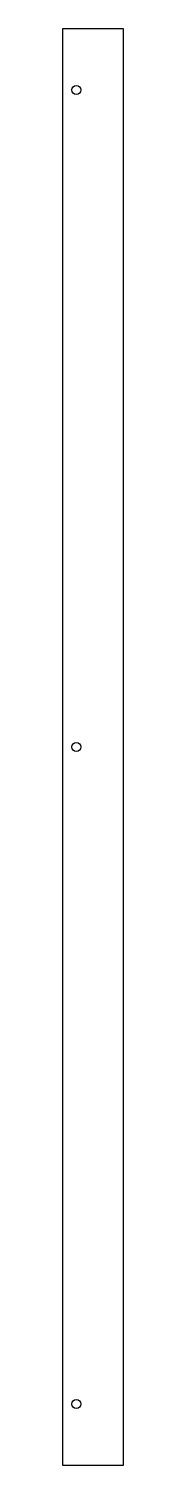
# Model space of a CAD drawing. Header units: millimetres. Extents: x 310 to 350, y 60 to 999.
import ezdxf

# ---------------------------------------------------------------- set-up
doc = ezdxf.new("R2010")
doc.units = ezdxf.units.MM
doc.layers.get('0').update_dxf_attribs({"linetype": 'CONTINUOUS'})

msp = doc.modelspace()

# ---------------------------------------------------------------- linework, layer by layer
msp.add_lwpolyline([(310, 60), (350, 60), (350, 999), (310, 999)], close=True)
for centre in [(319, 959), (319, 529.5), (319, 100)]:
    msp.add_circle(centre, 3)

doc.saveas('drawing.dxf')
